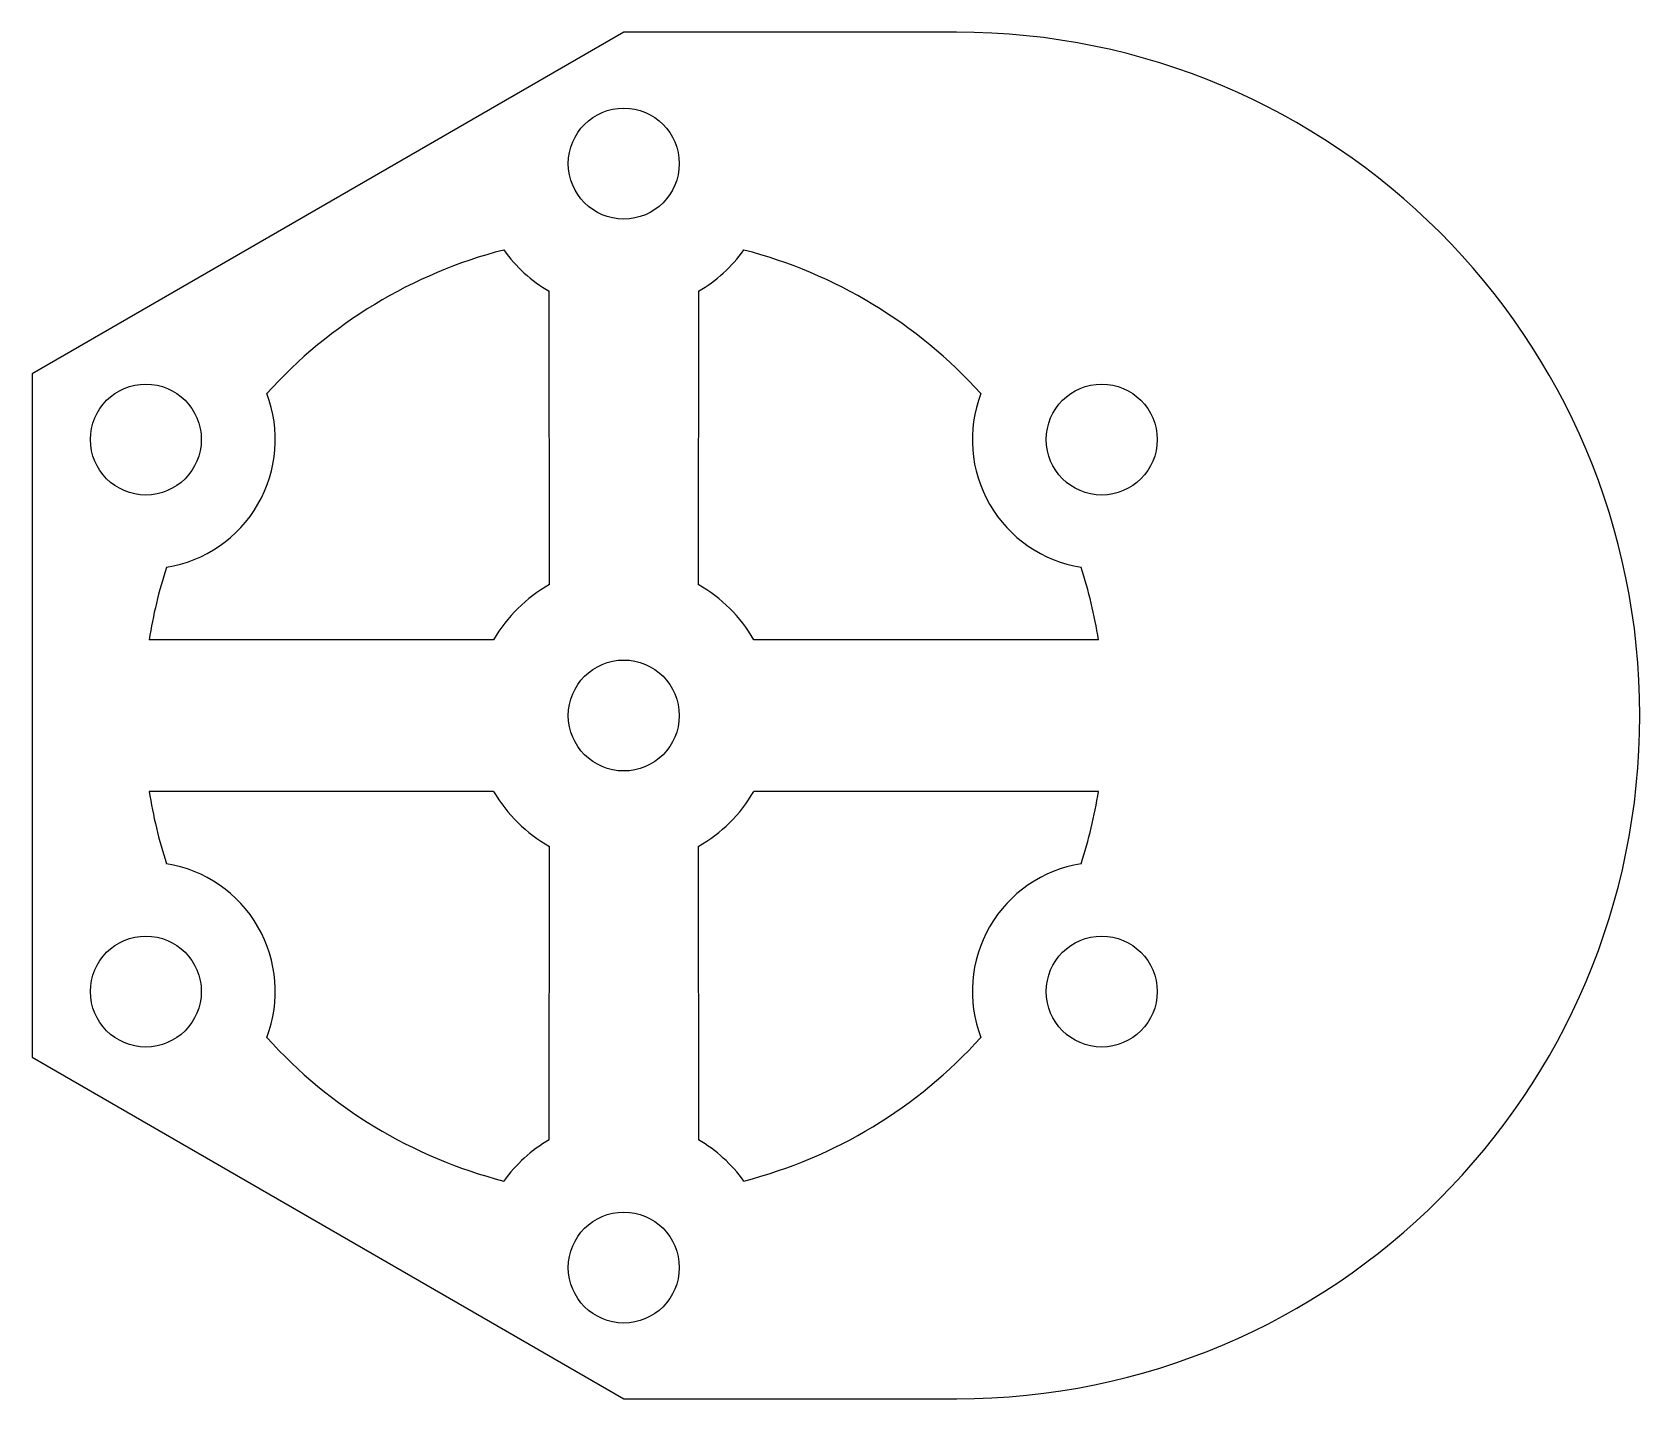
# Model space of a CAD drawing. Header units: millimetres. Extents: x -16 to 27.5, y -18.5 to 18.5.
import ezdxf

# ---------------------------------------------------------------- set-up
doc = ezdxf.new("R2010")
doc.units = ezdxf.units.MM

msp = doc.modelspace()

# ---------------------------------------------------------------- linework, layer by layer
at = {"color": 7, "linetype": 'Continuous', "lineweight": 25}
for p, q in [((0, 18.474), (-16, 9.237)), ((9, 18.477), (0, 18.474)), ((-2.013, 3.541), (-2.019, 11.471)), ((2.019, 11.471), (2.013, 3.541)), ((-16, 9.237), (-16, -9.239)), ((-12.837, 2.051), (-3.519, 2.051)), ((3.519, 2.051), (12.837, 2.051)), ((-3.519, -2.051), (-12.837, -2.051)), ((12.837, -2.051), (3.519, -2.051)), ((-2.019, -11.471), (-2.013, -3.541)), ((2.013, -3.541), (2.019, -11.471)), ((-16, -9.239), (0, -18.476)), ((0, -18.476), (9.004, -18.475))]:
    msp.add_line(p, q, dxfattribs=at)
for centre in [(0, 14.924), (-12.925, 7.462), (12.925, 7.462), (0, 0), (-12.925, -7.463), (12.925, -7.463), (0, -14.926)]:
    msp.add_circle(centre, 1.5, dxfattribs=at)
for centre, radius, start, end in [((9.002, 0.001), 18.476, 270.0066, 90.0066), ((0, 0), 12.999, 104.4627, 137.9575), ((0, 14.924), 4, 215.7432, 239.6845), ((0, 14.924), 4, 300.3155, 324.2568), ((0, 0), 12.999, 42.0425, 75.5373), ((-12.925, 7.462), 3.5, 279.1819, 20.8181), ((12.925, 7.462), 3.5, 159.1819, 260.8181), ((0, -0.001), 13, 162.0457, 170.9183), ((0, -0.001), 13, 9.0817, 17.9543), ((0, 0), 4.073, 119.622, 149.7654), ((0, 0), 4.073, 30.2346, 60.378), ((0, 0.001), 13, 189.0817, 197.9543), ((0, 0), 4.073, 210.2346, 240.378), ((0, 0), 4.073, 299.622, 329.7654), ((0, 0.001), 13, 342.0457, 350.9183), ((-12.925, -7.462), 3.5, 339.1819, 80.8181), ((12.925, -7.462), 3.5, 99.1819, 200.8181), ((0, 0), 12.999, 222.0425, 255.5373), ((0, 0), 12.999, 284.4627, 317.9575), ((0, -14.924), 4, 120.3155, 144.2568), ((0, -14.924), 4, 35.7432, 59.6845)]:
    msp.add_arc(centre, radius, start, end, dxfattribs=at)

doc.saveas('drawing.dxf')
